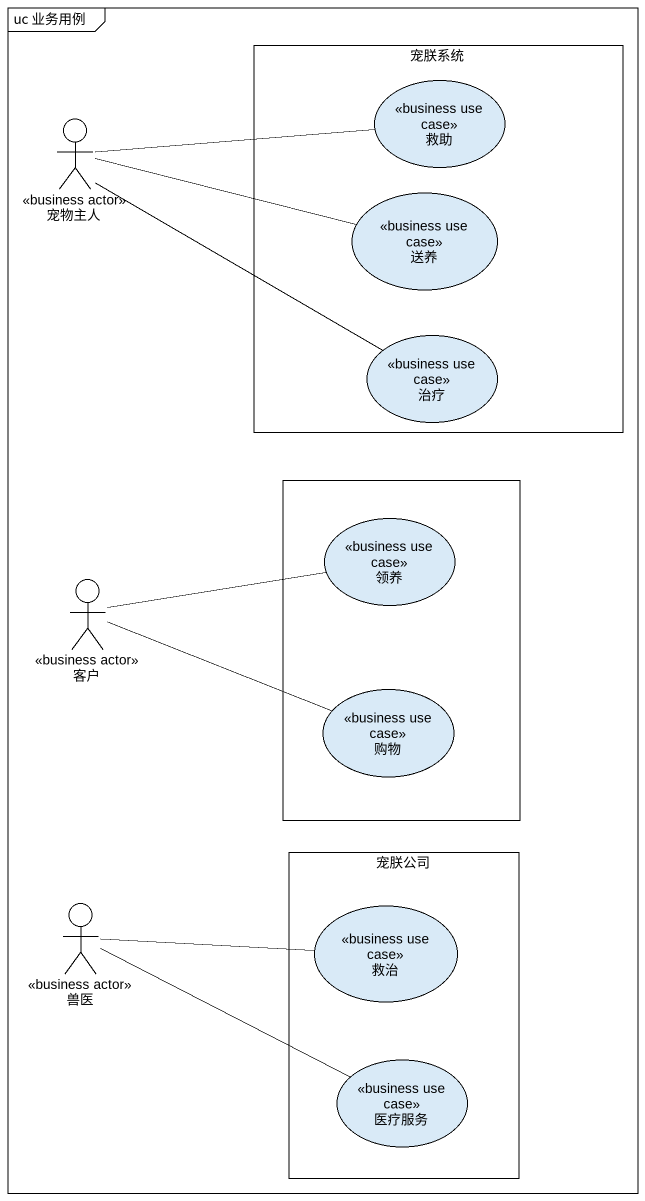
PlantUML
@startuml
mainframe uc 业务用例
rectangle 宠朕系统 {
  usecase 救助 <<business use case>>
  usecase 送养 <<business use case>>
  usecase 治疗 <<business use case>>
}
actor 宠物主人 <<business actor>>
rectangle " " as rectangle1 {
  usecase 领养 <<business use case>>
  usecase 购物 <<business use case>>
}
actor 客户 <<business actor>>
rectangle 宠朕公司 {
  usecase 救治 <<business use case>>
  usecase 医疗服务 <<business use case>>
}
actor 兽医 <<business actor>>
宠物主人 -right- 救助
宠物主人 -right- 送养
宠物主人 -right- 治疗
客户 -right- 领养
客户 -right- 购物
兽医 -right- 救治
兽医 -right- 医疗服务
@enduml
